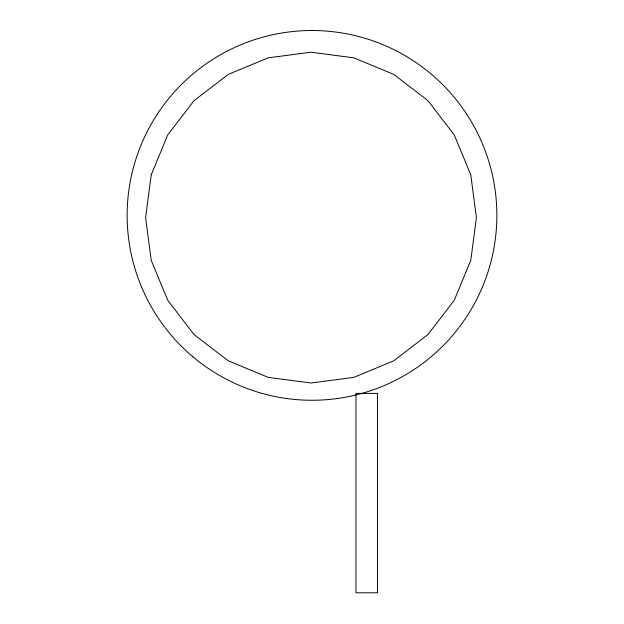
<?xml version="1.0" encoding="UTF-8"?>
<svg xmlns="http://www.w3.org/2000/svg" width="624" height="624" viewBox="0 0 624 624"><rect width="100%" height="100%" fill="white"/><g stroke="black" fill="none" stroke-linecap="round" stroke-linejoin="round"><path stroke-width="0.94" d="M151.242 174.79L145.603 217.604L151.242 260.411L167.762 300.3L194.048 334.558L228.306 360.844L268.195 377.364L311.002 383.003L353.816 377.364L393.705 360.844L427.955 334.558L454.241 300.3L470.769 260.411L476.401 217.604L470.769 174.79L454.241 134.901L427.955 100.643L393.705 74.365L353.816 57.837L311.002 52.205L268.195 57.837L228.306 74.365L194.048 100.643L167.762 134.901L151.242 174.79M377.528 393.385L355.976 393.385L355.976 592.8L377.528 592.8L377.528 393.385M192.995 356.866A184.876 184.876 0 0 0 494.021 247.712A184.876 184.876 0 0 0 248.984 41.59A184.876 184.876 0 0 0 192.995 356.866"/></g></svg>
